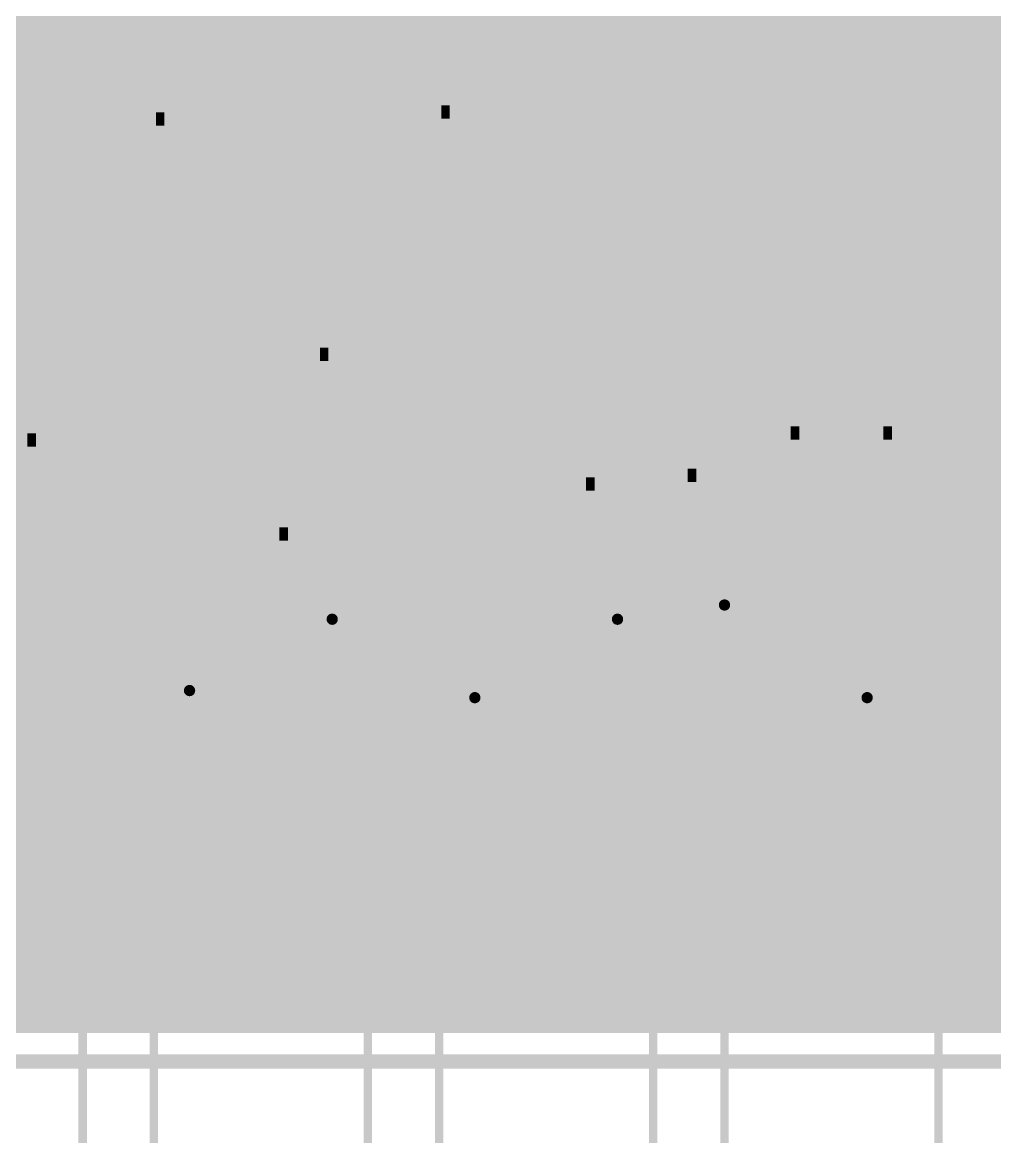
# Model space of a CAD drawing. Extents: x -11 to 221, y -93 to 178.
# Drawn here: x 108.15 to 125.46, y 118.04 to 137.88 of the extents above; entities that cross this region are included whole.
import ezdxf

# ---------------------------------------------------------------- set-up
doc = ezdxf.new("R2010")
doc.units = 0
doc.header["$MEASUREMENT"] = 0
doc.layers.get('0').update_dxf_attribs({"linetype": 'CONTINUOUS'})
for name, color, linetype in [('26-349-0_BOT', 7, 'CONTINUOUS'), ('26-349-0_DRD', 7, 'CONTINUOUS'), ('26-349-0_DRL', 2, 'CONTINUOUS'), ('26-349-0_FAB', 1, 'CONTINUOUS'), ('26-349-0_IN1', 3, 'CONTINUOUS'), ('26-349-0_IN2', 5, 'CONTINUOUS'), ('26-349-0_SMT', 14, 'CONTINUOUS'), ('26-349-0_SPT', 9, 'CONTINUOUS'), ('26-349-0_SST', 12, 'CONTINUOUS'), ('26-349-0_TOP', 11, 'CONTINUOUS'), ('THRUHOLE_TAP', 15, 'CONTINUOUS')]:
    doc.layers.add(name, color=color, linetype=linetype)

# ---------------------------------------------------------------- blocks, each defined once
blk = doc.blocks.new('ROUND_78')
at = {"const_width": 0.29972}
blk.add_lwpolyline([(-0.14986, 0, 1), (0.14986, 0, 1)], format="xyb", close=True, dxfattribs=at)
blk = doc.blocks.new('ROUND_82')
at = {"const_width": 0.29972}
blk.add_lwpolyline([(-0.14986, 0, 1), (0.14986, 0, 1)], format="xyb", close=True, dxfattribs=at)
blk = doc.blocks.new('ROUND_101')
at = {"const_width": 0.10033}
blk.add_lwpolyline([(-0.050164, 0, 1), (0.050164, 0, 1)], format="xyb", close=True, dxfattribs=at)
blk = doc.blocks.new('ROUND_102')
at = {"const_width": 0.10033}
blk.add_lwpolyline([(-0.050164, 0, 1), (0.050164, 0, 1)], format="xyb", close=True, dxfattribs=at)
blk = doc.blocks.new('ROUND_83')
at = {"const_width": 0.29972}
blk.add_lwpolyline([(-0.14986, 0, 1), (0.14986, 0, 1)], format="xyb", close=True, dxfattribs=at)
blk = doc.blocks.new('RECTANGLE_3')
blk.add_solid([(0.4826, 0.4064), (0.4826, -0.4064), (-0.4826, 0.4064), (-0.4826, -0.4064)])
blk = doc.blocks.new('RECTANGLE_13')
blk.add_solid([(0.9017, 0.508), (0.9017, -0.508), (-0.9017, 0.508), (-0.9017, -0.508)])
blk = doc.blocks.new('RECTANGLE_12')
blk.add_solid([(0.40005, 0.65024), (0.40005, -0.65024), (-0.40005, 0.65024), (-0.40005, -0.65024)])
blk = doc.blocks.new('ROUND_88')
at = {"const_width": 0.10033}
blk.add_lwpolyline([(-0.050164, 0, 1), (0.050164, 0, 1)], format="xyb", close=True, dxfattribs=at)

msp = doc.modelspace()

# ---------------------------------------------------------------- linework, layer by layer
at = {"layer": '26-349-0_DRD', "const_width": 0.254}
for points in [[(119.38, 128.778), (119.38, 126.238)], [(121.92, 128.778), (119.38, 128.778)], [(121.92, 128.778), (119.38, 126.238)], [(121.92, 126.238), (119.38, 128.778)], [(119.38, 128.778), (119.38, 126.238)], [(121.92, 128.778), (119.38, 128.778)], [(121.92, 128.778), (119.38, 126.238)], [(121.92, 126.238), (119.38, 128.778)], [(121.92, 126.238), (121.92, 128.778)], [(121.92, 126.238), (121.92, 128.778)], [(112.395, 128.524), (112.395, 125.984)], [(114.935, 128.524), (112.395, 128.524)], [(114.935, 128.524), (112.395, 125.984)], [(114.935, 125.984), (112.395, 128.524)], [(112.395, 128.524), (112.395, 125.984)], [(114.935, 128.524), (112.395, 128.524)], [(114.935, 128.524), (112.395, 125.984)], [(114.935, 125.984), (112.395, 128.524)], [(114.935, 125.984), (114.935, 128.524)], [(114.935, 125.984), (114.935, 128.524)], [(117.475, 128.524), (117.475, 125.984)], [(120.015, 128.524), (117.475, 128.524)], [(120.015, 128.524), (117.475, 125.984)], [(120.015, 125.984), (117.475, 128.524)], [(117.475, 128.524), (117.475, 125.984)], [(120.015, 128.524), (117.475, 128.524)], [(120.015, 128.524), (117.475, 125.984)], [(120.015, 125.984), (117.475, 128.524)], [(120.015, 125.984), (120.015, 128.524)], [(120.015, 125.984), (120.015, 128.524)], [(109.22, 127.254), (106.68, 127.254)], [(109.22, 127.254), (106.68, 124.714)], [(109.22, 124.714), (106.68, 127.254)], [(109.22, 124.714), (109.22, 127.254)], [(109.855, 127.254), (109.855, 124.714)], [(112.395, 127.254), (109.855, 127.254)], [(112.395, 127.254), (109.855, 124.714)], [(112.395, 124.714), (109.855, 127.254)], [(112.395, 124.714), (112.395, 127.254)], [(114.935, 127.127), (114.935, 124.587)], [(117.475, 127.127), (114.935, 127.127)], [(117.475, 127.127), (114.935, 124.587)], [(117.475, 124.587), (114.935, 127.127)], [(114.935, 127.127), (114.935, 124.587)], [(117.475, 127.127), (114.935, 127.127)], [(117.475, 127.127), (114.935, 124.587)], [(117.475, 124.587), (114.935, 127.127)], [(117.475, 124.587), (117.475, 127.127)], [(117.475, 124.587), (117.475, 127.127)], [(121.92, 127.127), (121.92, 124.587)], [(124.46, 127.127), (121.92, 127.127)], [(124.46, 127.127), (121.92, 124.587)], [(124.46, 124.587), (121.92, 127.127)], [(124.46, 124.587), (124.46, 127.127)], [(125.095, 127), (125.095, 124.46)], [(127.635, 127), (125.095, 127)], [(127.635, 127), (125.095, 124.46)], [(127.635, 124.46), (125.095, 127)], [(119.38, 126.238), (121.92, 126.238)], [(119.38, 126.238), (121.92, 126.238)], [(112.395, 125.984), (114.935, 125.984)], [(112.395, 125.984), (114.935, 125.984)], [(117.475, 125.984), (120.015, 125.984)], [(117.475, 125.984), (120.015, 125.984)], [(106.68, 124.714), (109.22, 124.714)], [(109.855, 124.714), (112.395, 124.714)], [(114.935, 124.587), (117.475, 124.587)], [(114.935, 124.587), (117.475, 124.587)], [(121.92, 124.587), (124.46, 124.587)], [(125.095, 124.46), (127.635, 124.46)]]:
    msp.add_lwpolyline(points, dxfattribs=at)
at = {"layer": '26-349-0_FAB', "const_width": 0.254}
msp.add_lwpolyline([(86.36, 119.38), (180.34, 119.38), (180.34, 173.99), (86.36, 173.99), (86.36, 119.38)], dxfattribs=at)
at = {"layer": '26-349-0_IN1', "const_width": 0.254}
for points in [[(177.292, 137.668), (90.678, 137.668), (90.678, 120.015)], [(177.292, 137.6172), (90.678, 137.6172)], [(108.0516, 137.668), (108.0516, 120.015)], [(108.2802, 137.668), (108.2802, 120.015)], [(108.5088, 137.668), (108.5088, 120.015)], [(108.7374, 137.668), (108.7374, 120.015)], [(108.966, 137.668), (108.966, 120.015)], [(109.1946, 137.668), (109.1946, 120.015)], [(109.4232, 137.668), (109.4232, 120.015)], [(109.6518, 137.668), (109.6518, 120.015)], [(109.8804, 137.668), (109.8804, 120.015)], [(110.109, 137.668), (110.109, 120.015)], [(110.3376, 137.668), (110.3376, 120.015)], [(110.5662, 137.668), (110.5662, 120.015)], [(110.7948, 137.668), (110.7948, 120.015)], [(111.0234, 137.668), (111.0234, 120.015)], [(111.252, 137.668), (111.252, 120.015)], [(111.4806, 137.668), (111.4806, 120.015)], [(111.7092, 137.668), (111.7092, 120.015)], [(111.9378, 137.668), (111.9378, 120.015)], [(112.1664, 137.668), (112.1664, 120.015)], [(112.395, 137.668), (112.395, 120.015)], [(112.6236, 137.668), (112.6236, 120.015)], [(112.8522, 137.668), (112.8522, 120.015)], [(113.0808, 137.668), (113.0808, 127.49022)], [(113.3094, 137.668), (113.3094, 127.7747)], [(113.538, 137.668), (113.538, 127.87122)], [(113.7666, 137.668), (113.7666, 127.8763)], [(113.9952, 137.668), (113.9952, 127.78994)], [(114.2238, 137.668), (114.2238, 127.54356)], [(114.4524, 137.668), (114.4524, 120.015)], [(114.681, 137.668), (114.681, 120.015)], [(114.9096, 137.668), (114.9096, 120.015)], [(115.1382, 137.668), (115.1382, 120.015)], [(115.3668, 137.668), (115.3668, 120.015)], [(115.5954, 137.668), (115.5954, 120.015)], [(115.824, 137.668), (115.824, 120.015)], [(116.0526, 137.668), (116.0526, 120.015)], [(116.2812, 137.668), (116.2812, 120.015)], [(116.5098, 137.668), (116.5098, 120.015)], [(116.7384, 137.668), (116.7384, 120.015)], [(116.967, 137.668), (116.967, 120.015)], [(117.1956, 137.668), (117.1956, 120.015)], [(117.4242, 137.668), (117.4242, 120.015)], [(117.6528, 137.668), (117.6528, 120.015)], [(117.8814, 137.668), (117.8814, 120.015)], [(118.11, 137.668), (118.11, 120.015)], [(118.3386, 137.668), (118.3386, 127.73406)], [(118.5672, 137.668), (118.5672, 127.85852)], [(118.7958, 137.668), (118.7958, 127.88138)], [(119.0244, 137.668), (119.0244, 127.81788)], [(119.253, 137.668), (119.253, 127.62484)], [(119.4816, 137.668), (119.4816, 120.015)], [(119.7102, 137.668), (119.7102, 120.015)], [(119.9388, 137.668), (119.9388, 120.015)], [(120.1674, 137.668), (120.1674, 120.015)], [(120.396, 137.668), (120.396, 120.015)], [(120.6246, 137.668), (120.6246, 120.015)], [(120.8532, 137.668), (120.8532, 120.015)], [(121.0818, 137.668), (121.0818, 120.015)], [(121.3104, 137.668), (121.3104, 120.015)], [(121.539, 137.668), (121.539, 120.015)], [(121.7676, 137.668), (121.7676, 120.015)], [(121.9962, 137.668), (121.9962, 120.015)], [(122.2248, 137.668), (122.2248, 120.015)], [(122.4534, 137.668), (122.4534, 120.015)], [(122.682, 137.668), (122.682, 120.015)], [(122.9106, 137.668), (122.9106, 120.015)], [(123.1392, 137.668), (123.1392, 120.015)], [(123.3678, 137.668), (123.3678, 120.015)], [(123.5964, 137.668), (123.5964, 120.015)], [(123.825, 137.668), (123.825, 120.015)], [(124.0536, 137.668), (124.0536, 120.015)], [(124.2822, 137.668), (124.2822, 120.015)], [(124.5108, 137.668), (124.5108, 120.015)], [(124.7394, 137.668), (124.7394, 120.015)], [(124.968, 137.668), (124.968, 120.015)], [(125.1966, 137.668), (125.1966, 120.015)], [(125.4252, 137.668), (125.4252, 120.015)], [(177.292, 137.3886), (90.678, 137.3886)], [(177.292, 137.16), (90.678, 137.16)], [(177.292, 136.9314), (90.678, 136.9314)], [(177.292, 136.7028), (90.678, 136.7028)], [(177.292, 136.4742), (90.678, 136.4742)], [(177.292, 136.2456), (90.678, 136.2456)], [(177.292, 136.017), (90.678, 136.017)], [(177.292, 135.7884), (90.678, 135.7884)], [(177.292, 135.5598), (90.678, 135.5598)], [(177.292, 135.3312), (90.678, 135.3312)], [(177.292, 135.1026), (90.678, 135.1026)], [(177.292, 134.874), (90.678, 134.874)], [(177.292, 134.6454), (90.678, 134.6454)], [(177.292, 134.4168), (90.678, 134.4168)], [(177.292, 134.1882), (90.678, 134.1882)], [(177.292, 133.9596), (90.678, 133.9596)], [(177.292, 133.731), (90.678, 133.731)], [(177.292, 133.5024), (90.678, 133.5024)], [(177.292, 133.2738), (90.678, 133.2738)], [(168.67886, 133.0452), (90.678, 133.0452)], [(168.67886, 132.8166), (90.678, 132.8166)], [(155.03398, 132.588), (90.678, 132.588)], [(154.7495, 132.3594), (90.678, 132.3594)], [(154.65298, 132.1308), (90.678, 132.1308)], [(154.6479, 131.9022), (90.678, 131.9022)], [(154.73426, 131.6736), (90.678, 131.6736)], [(154.9781, 131.445), (90.678, 131.445)], [(168.67886, 131.2164), (90.678, 131.2164)], [(168.67886, 130.9878), (90.678, 130.9878)], [(163.72078, 130.7592), (90.678, 130.7592)], [(163.4363, 130.5306), (90.678, 130.5306)], [(163.33978, 130.302), (90.678, 130.302)], [(163.3347, 130.0734), (90.678, 130.0734)], [(163.42106, 129.8448), (90.678, 129.8448)], [(163.6649, 129.6162), (90.678, 129.6162)], [(157.0736, 129.3876), (90.678, 129.3876)], [(156.90342, 129.159), (90.678, 129.159)], [(156.85008, 128.9304), (90.678, 128.9304)], [(156.8831, 128.7018), (90.678, 128.7018)], [(157.02026, 128.4732), (90.678, 128.4732)], [(177.292, 128.2446), (90.678, 128.2446)], [(169.33164, 128.016), (90.678, 128.016)], [(113.32972, 127.7874), (103.84028, 127.7874)], [(118.40972, 127.7874), (114.00028, 127.7874)], [(128.56972, 127.7874), (119.08028, 127.7874)], [(113.11382, 127.5588), (104.05618, 127.5588)], [(118.19382, 127.5588), (114.21618, 127.5588)], [(128.35382, 127.5588), (119.29618, 127.5588)], [(113.04016, 127.3302), (104.12984, 127.3302)], [(118.12016, 127.3302), (114.28984, 127.3302)], [(128.28016, 127.3302), (119.36984, 127.3302)], [(113.05286, 127.1016), (104.1146, 127.1016)], [(118.13286, 127.1016), (114.2746, 127.1016)], [(128.29286, 127.1016), (119.3546, 127.1016)], [(113.0808, 127.01778), (113.0808, 120.015)], [(114.2238, 126.9619), (114.2238, 120.015)], [(119.253, 126.88062), (119.253, 120.015)], [(113.16208, 126.873), (104.00538, 126.873)], [(113.3094, 126.7333), (113.3094, 120.015)], [(113.9952, 126.71806), (113.9952, 120.015)], [(118.24208, 126.873), (114.16538, 126.873)], [(118.3386, 126.7714), (118.3386, 120.015)], [(119.0244, 126.69012), (119.0244, 120.015)], [(128.40208, 126.873), (119.24538, 126.873)], [(113.50498, 126.6444), (103.66248, 126.6444)], [(113.538, 126.63678), (113.538, 120.015)], [(113.7666, 126.6317), (113.7666, 120.015)], [(118.58498, 126.6444), (113.82248, 126.6444)], [(118.5672, 126.64948), (118.5672, 120.015)], [(118.7958, 126.62662), (118.7958, 120.015)], [(128.74498, 126.6444), (118.90248, 126.6444)], [(154.95016, 126.4158), (90.678, 126.4158)], [(155.02382, 126.1872), (90.678, 126.1872)], [(155.23972, 125.9586), (90.678, 125.9586)], [(156.97708, 125.73), (90.678, 125.73)], [(157.02026, 125.5014), (90.678, 125.5014)], [(157.17266, 125.2728), (90.678, 125.2728)], [(168.8211, 125.0442), (90.678, 125.0442)], [(168.72458, 124.8156), (90.678, 124.8156)], [(153.93162, 124.587), (90.678, 124.587)], [(153.74112, 124.3584), (90.678, 124.3584)], [(153.67762, 124.1298), (90.678, 124.1298)], [(153.70048, 123.9012), (90.678, 123.9012)], [(151.3586, 123.6726), (90.678, 123.6726)], [(151.18842, 123.444), (90.678, 123.444)], [(151.13508, 123.2154), (90.678, 123.2154)], [(147.6629, 122.9868), (90.678, 122.9868)], [(147.41906, 122.7582), (90.678, 122.7582)], [(147.3327, 122.5296), (90.678, 122.5296)], [(147.33778, 122.301), (90.678, 122.301)], [(147.4343, 122.0724), (90.678, 122.0724)], [(147.71878, 121.8438), (90.678, 121.8438)], [(160.86582, 121.6152), (90.678, 121.6152)], [(161.08172, 121.3866), (90.678, 121.3866)], [(166.30142, 121.158), (90.678, 121.158)], [(166.4716, 120.9294), (90.678, 120.9294)], [(177.292, 120.7008), (90.678, 120.7008)], [(177.292, 120.4722), (90.678, 120.4722)], [(177.292, 120.2436), (90.678, 120.2436)], [(177.292, 120.015), (90.678, 120.015)]]:
    msp.add_lwpolyline(points, dxfattribs=at)
for points in [[(113.665, 127.88392, 0.4142136), (113.03508, 127.254)], [(113.665, 127.88392, 0.4142136), (113.03508, 127.254)], [(114.29492, 127.254, 0.4142136), (113.665, 127.88392)], [(114.29492, 127.254, 0.4142136), (113.665, 127.88392)], [(118.745, 127.88392, 0.4142136), (118.11508, 127.254)], [(118.745, 127.88392, 0.4142136), (118.11508, 127.254)], [(119.37492, 127.254, 0.4142136), (118.745, 127.88392)], [(119.37492, 127.254, 0.4142136), (118.745, 127.88392)], [(113.03508, 127.254, 0.4142136), (113.665, 126.62408)], [(113.03508, 127.254, 0.4142136), (113.665, 126.62408)], [(113.665, 126.62408, 0.4142136), (114.29492, 127.254)], [(113.665, 126.62408, 0.4142136), (114.29492, 127.254)], [(118.11508, 127.254, 0.4142136), (118.745, 126.62408)], [(118.11508, 127.254, 0.4142136), (118.745, 126.62408)], [(118.745, 126.62408, 0.4142136), (119.37492, 127.254)], [(118.745, 126.62408, 0.4142136), (119.37492, 127.254)]]:
    msp.add_lwpolyline(points, format="xyb", dxfattribs=at)
at = {"layer": '26-349-0_IN2', "const_width": 0.254}
for points in [[(117.7798, 153.0858), (117.7798, 120.269)], [(118.0084, 153.162), (118.0084, 120.269)], [(118.237, 153.162), (118.237, 120.269)], [(118.4656, 153.162), (118.4656, 120.269)], [(118.6942, 153.162), (118.6942, 120.269)], [(118.9228, 153.162), (118.9228, 120.269)], [(119.1514, 153.162), (119.1514, 120.269)], [(119.38, 153.162), (119.38, 120.269)], [(119.6086, 153.162), (119.6086, 120.269)], [(119.8372, 153.162), (119.8372, 120.269)], [(120.0658, 153.162), (120.0658, 128.06426)], [(120.2944, 153.162), (120.2944, 128.2319)], [(120.523, 153.162), (120.523, 128.30556)], [(120.7516, 153.162), (120.7516, 128.3081)], [(120.9802, 153.162), (120.9802, 128.2446)], [(121.2088, 153.162), (121.2088, 128.08966)], [(121.4374, 153.162), (121.4374, 127.68834)], [(121.666, 153.162), (121.666, 120.269)], [(121.8946, 153.162), (121.8946, 120.269)], [(122.1232, 153.162), (122.1232, 120.269)], [(122.3518, 153.162), (122.3518, 120.269)], [(122.5804, 153.162), (122.5804, 126.38532)], [(122.809, 153.162), (122.809, 126.5682)], [(123.0376, 153.162), (123.0376, 126.64948)], [(123.2662, 153.162), (123.2662, 126.65964)], [(123.4948, 153.162), (123.4948, 126.60376)], [(123.7234, 153.162), (123.7234, 126.46406)], [(123.952, 153.162), (123.952, 126.1237)], [(124.1806, 153.162), (124.1806, 120.269)], [(124.4092, 153.162), (124.4092, 120.269)], [(124.6378, 153.162), (124.6378, 120.269)], [(124.8664, 153.162), (124.8664, 120.269)], [(125.095, 153.162), (125.095, 120.269)], [(125.3236, 153.162), (125.3236, 120.269)], [(125.5522, 153.162), (125.5522, 120.269)], [(117.5512, 152.8572), (117.5512, 120.269)], [(117.3226, 152.6286), (117.3226, 120.269)], [(117.094, 152.4), (117.094, 120.269)], [(116.8654, 152.1714), (116.8654, 126.32182)], [(116.6368, 151.9428), (116.6368, 126.54026)], [(116.4082, 151.7142), (116.4082, 126.63932)], [(116.1796, 151.4856), (116.1796, 126.66472)], [(115.951, 151.257), (115.951, 126.62408)], [(115.7224, 151.0284), (115.7224, 126.5047)], [(115.4938, 150.7998), (115.4938, 126.24054)], [(115.2652, 150.5712), (115.2652, 120.269)], [(115.0366, 150.3426), (115.0366, 120.269)], [(114.808, 150.114), (114.808, 120.269)], [(114.5794, 149.8854), (114.5794, 120.269)], [(114.3508, 149.6568), (114.3508, 120.269)], [(114.1222, 149.4282), (114.1222, 120.269)], [(113.8936, 149.1996), (113.8936, 120.269)], [(113.665, 148.971), (113.665, 120.269)], [(113.4364, 148.7424), (113.4364, 120.269)], [(113.2078, 148.5138), (113.2078, 120.269)], [(112.9792, 148.2852), (112.9792, 120.269)], [(112.7506, 148.0566), (112.7506, 120.269)], [(112.522, 147.828), (112.522, 120.269)], [(112.2934, 147.5994), (112.2934, 120.269)], [(112.0648, 147.3708), (112.0648, 120.269)], [(111.8362, 147.1422), (111.8362, 126.36754)], [(111.6076, 146.9136), (111.6076, 126.6317)], [(111.379, 146.685), (111.379, 126.75108)], [(111.1504, 146.4564), (111.1504, 126.79172)], [(110.9218, 146.2278), (110.9218, 126.76632)], [(110.6932, 145.9992), (110.6932, 126.66726)], [(110.4646, 145.7706), (110.4646, 126.44882)], [(110.236, 145.542), (110.236, 120.269)], [(110.0074, 145.3134), (110.0074, 120.269)], [(109.7788, 145.0848), (109.7788, 120.269)], [(109.5502, 144.8562), (109.5502, 120.269)], [(109.3216, 144.6276), (109.3216, 120.269)], [(109.093, 144.399), (109.093, 120.269)], [(108.8644, 144.1704), (108.8644, 120.269)], [(108.6358, 143.9418), (108.6358, 126.41072)], [(108.4072, 143.7132), (108.4072, 126.64948)], [(108.1786, 143.4846), (108.1786, 126.7587)], [(174.244, 137.8712), (90.805, 137.8712)], [(174.244, 137.6426), (90.805, 137.6426)], [(174.244, 137.414), (90.805, 137.414)], [(174.244, 137.1854), (90.805, 137.1854)], [(174.244, 136.9568), (90.805, 136.9568)], [(174.244, 136.7282), (90.805, 136.7282)], [(174.244, 136.4996), (90.805, 136.4996)], [(174.244, 136.271), (90.805, 136.271)], [(174.244, 136.0424), (90.805, 136.0424)], [(174.244, 135.8138), (90.805, 135.8138)], [(174.244, 135.5852), (90.805, 135.5852)], [(174.244, 135.3566), (90.805, 135.3566)], [(174.244, 135.128), (90.805, 135.128)], [(174.244, 134.8994), (90.805, 134.8994)], [(174.244, 134.6708), (90.805, 134.6708)], [(174.244, 134.4422), (90.805, 134.4422)], [(174.244, 134.2136), (90.805, 134.2136)], [(174.244, 133.985), (90.805, 133.985)], [(174.244, 133.7564), (90.805, 133.7564)], [(174.244, 133.5278), (90.805, 133.5278)], [(174.244, 133.2992), (90.805, 133.2992)], [(168.50106, 133.0706), (90.805, 133.0706)], [(168.50106, 132.842), (90.805, 132.842)], [(168.50106, 132.6134), (90.805, 132.6134)], [(168.50106, 132.3848), (90.805, 132.3848)], [(168.50106, 132.1562), (90.805, 132.1562)], [(168.50106, 131.9276), (90.805, 131.9276)], [(168.50106, 131.699), (90.805, 131.699)], [(168.50106, 131.4704), (90.805, 131.4704)], [(168.50106, 131.2418), (90.805, 131.2418)], [(168.50106, 131.0132), (90.805, 131.0132)], [(163.42614, 130.7846), (90.805, 130.7846)], [(163.24326, 130.556), (90.805, 130.556)], [(163.16452, 130.3274), (90.805, 130.3274)], [(163.15182, 130.0988), (90.805, 130.0988)], [(163.2077, 129.8702), (90.805, 129.8702)], [(163.34994, 129.6416), (90.805, 129.6416)], [(163.68776, 129.413), (90.805, 129.413)], [(168.53916, 129.1844), (90.805, 129.1844)], [(168.62044, 128.9558), (90.805, 128.9558)], [(168.7576, 128.7272), (90.805, 128.7272)], [(168.9735, 128.4986), (90.805, 128.4986)], [(120.38076, 128.27), (90.805, 128.27)], [(169.39006, 128.27), (120.9167, 128.27)], [(120.04294, 128.0414), (105.59034, 128.0414)], [(130.62966, 128.0414), (121.25706, 128.0414)], [(119.9007, 127.8128), (105.99166, 127.8128)], [(130.2258, 127.8128), (121.39676, 127.8128)], [(119.84482, 127.5842), (106.1466, 127.5842)], [(130.0734, 127.5842), (121.45264, 127.5842)], [(119.85752, 127.3556), (106.2101, 127.3556)], [(121.4374, 127.32766), (121.4374, 120.269)], [(130.00736, 127.3556), (121.44248, 127.3556)], [(119.93626, 127.127), (106.20756, 127.127)], [(130.01244, 127.127), (121.3612, 127.127)], [(120.11914, 126.8984), (106.1339, 126.8984)], [(120.0658, 126.9492), (120.0658, 120.269)], [(130.08356, 126.8984), (121.17832, 126.8984)], [(121.2088, 126.9238), (121.2088, 120.269)], [(120.2944, 126.78156), (120.2944, 120.269)], [(120.523, 126.71044), (120.523, 120.269)], [(120.7516, 126.70536), (120.7516, 120.269)], [(120.9802, 126.7714), (120.9802, 120.269)], [(110.69828, 126.6698), (108.37672, 126.6698)], [(130.2512, 126.6698), (111.55172, 126.6698)], [(110.45952, 126.4412), (108.61548, 126.4412)], [(115.6462, 126.4412), (111.79048, 126.4412)], [(122.6312, 126.4412), (116.76126, 126.4412)], [(125.98146, 126.4412), (123.74626, 126.4412)], [(110.3503, 126.2126), (108.7247, 126.2126)], [(115.47856, 126.2126), (111.8997, 126.2126)], [(122.46356, 126.2126), (116.9289, 126.2126)], [(125.7173, 126.2126), (123.9139, 126.2126)], [(110.31728, 125.984), (108.75772, 125.984)], [(115.40744, 125.984), (111.93272, 125.984)], [(122.39244, 125.984), (117.00256, 125.984)], [(125.59792, 125.984), (123.98756, 125.984)], [(110.3503, 125.7554), (108.7247, 125.7554)], [(115.40236, 125.7554), (111.8997, 125.7554)], [(122.38736, 125.7554), (117.0051, 125.7554)], [(125.55728, 125.7554), (123.9901, 125.7554)], [(110.45952, 125.5268), (108.61548, 125.5268)], [(108.6358, 125.55728), (108.6358, 120.269)], [(110.4646, 125.51918), (110.4646, 120.269)], [(115.4684, 125.5268), (111.79048, 125.5268)], [(111.8362, 125.60046), (111.8362, 120.269)], [(122.4534, 125.5268), (116.9416, 125.5268)], [(125.58268, 125.5268), (123.9266, 125.5268)], [(123.952, 125.58776), (123.952, 120.269)], [(110.69828, 125.2982), (108.37672, 125.2982)], [(108.4072, 125.31852), (108.4072, 120.269)], [(110.6932, 125.30074), (110.6932, 120.269)], [(115.6208, 125.2982), (111.55172, 125.2982)], [(111.6076, 125.3363), (111.6076, 120.269)], [(115.4938, 125.47346), (115.4938, 120.269)], [(122.6058, 125.2982), (116.78666, 125.2982)], [(116.8654, 125.39218), (116.8654, 120.269)], [(122.5804, 125.32614), (122.5804, 120.269)], [(125.68174, 125.2982), (123.77166, 125.2982)], [(108.1786, 125.2093), (108.1786, 120.269)], [(110.9218, 125.20168), (110.9218, 120.269)], [(111.1504, 125.17628), (111.1504, 120.269)], [(111.379, 125.21692), (111.379, 120.269)], [(115.7224, 125.2093), (115.7224, 120.269)], [(116.6368, 125.17374), (116.6368, 120.269)], [(122.809, 125.14326), (122.809, 120.269)], [(123.4948, 125.1077), (123.4948, 120.269)], [(123.7234, 125.24994), (123.7234, 120.269)], [(116.02466, 125.0696), (101.14534, 125.0696)], [(115.951, 125.08992), (115.951, 120.269)], [(116.1796, 125.04928), (116.1796, 120.269)], [(123.00966, 125.0696), (116.38534, 125.0696)], [(116.4082, 125.07468), (116.4082, 120.269)], [(123.0376, 125.06452), (123.0376, 120.269)], [(123.2662, 125.05182), (123.2662, 120.269)], [(125.90018, 125.0696), (123.37034, 125.0696)], [(154.03576, 124.841), (90.805, 124.841)], [(153.69794, 124.6124), (90.805, 124.6124)], [(153.5557, 124.3838), (90.805, 124.3838)], [(153.49982, 124.1552), (90.805, 124.1552)], [(151.43226, 123.9266), (90.805, 123.9266)], [(151.13762, 123.698), (90.805, 123.698)], [(151.00554, 123.4694), (90.805, 123.4694)], [(150.95728, 123.2408), (90.805, 123.2408)], [(147.3962, 123.0122), (90.805, 123.0122)], [(147.22856, 122.7836), (90.805, 122.7836)], [(147.15744, 122.555), (90.805, 122.555)], [(147.15236, 122.3264), (90.805, 122.3264)], [(147.2184, 122.0978), (90.805, 122.0978)], [(147.3708, 121.8692), (90.805, 121.8692)], [(147.77466, 121.6406), (90.805, 121.6406)], [(166.07028, 121.412), (90.805, 121.412)], [(166.1033, 121.1834), (90.805, 121.1834)], [(166.21252, 120.9548), (90.805, 120.9548)], [(166.45128, 120.7262), (90.805, 120.7262)], [(174.244, 120.4976), (90.805, 120.4976)], [(174.244, 120.269), (90.805, 120.269)]]:
    msp.add_lwpolyline(points, dxfattribs=at)
for points in [[(120.65, 128.31572, 0.4142136), (119.84228, 127.508)], [(121.45772, 127.508, 0.4142136), (120.65, 128.31572)], [(119.84228, 127.508, 0.4142136), (120.65, 126.70028)], [(120.65, 126.70028, 0.4142136), (121.45772, 127.508)], [(108.75772, 125.984, 0.4142136), (107.95, 126.79172)], [(111.125, 126.79172, 0.4142136), (110.31728, 125.984)], [(111.93272, 125.984, 0.4142136), (111.125, 126.79172)], [(116.205, 126.66472, 0.4142136), (115.39728, 125.857)], [(116.205, 126.66472, 0.4142136), (115.39728, 125.857)], [(117.01272, 125.857, 0.4142136), (116.205, 126.66472)], [(117.01272, 125.857, 0.4142136), (116.205, 126.66472)], [(123.19, 126.66472, 0.4142136), (122.38228, 125.857)], [(123.99772, 125.857, 0.4142136), (123.19, 126.66472)], [(126.365, 126.53772, 0.4142136), (125.55728, 125.73)], [(107.95, 125.17628, 0.4142136), (108.75772, 125.984)], [(110.31728, 125.984, 0.4142136), (111.125, 125.17628)], [(111.125, 125.17628, 0.4142136), (111.93272, 125.984)], [(115.39728, 125.857, 0.4142136), (116.205, 125.04928)], [(115.39728, 125.857, 0.4142136), (116.205, 125.04928)], [(116.205, 125.04928, 0.4142136), (117.01272, 125.857)], [(116.205, 125.04928, 0.4142136), (117.01272, 125.857)], [(122.38228, 125.857, 0.4142136), (123.19, 125.04928)], [(123.19, 125.04928, 0.4142136), (123.99772, 125.857)], [(125.55728, 125.73, 0.4142136), (126.365, 124.92228)]]:
    msp.add_lwpolyline(points, format="xyb", dxfattribs=at)
at = {"layer": '26-349-0_SST', "const_width": 0.1524}
for points in [[(116.18976, 137.3632), (116.18976, 137.0076), (116.35994, 136.88822), (116.53012, 136.88822), (116.69776, 137.0076), (116.69776, 137.3632), (115.68176, 137.3632)], [(111.10976, 137.2362), (111.10976, 136.8806), (111.27994, 136.76122), (111.45012, 136.76122), (111.61776, 136.8806), (111.61776, 137.2362), (110.60176, 137.2362)], [(116.18976, 137.06602), (115.68176, 136.88822)], [(111.10976, 136.93902), (110.60176, 136.76122)], [(110.60176, 136.0424), (110.60176, 136.27862)], [(110.60176, 136.15924), (111.61776, 136.15924), (111.45012, 136.27862)], [(115.68176, 136.1694), (115.68176, 136.40562)], [(115.68176, 136.28624), (116.69776, 136.28624), (116.53012, 136.40562)], [(110.77194, 135.67664), (110.60176, 135.5598), (110.60176, 135.32104), (110.77194, 135.2042), (110.94212, 135.2042), (111.27994, 135.44042), (111.61776, 135.2042), (111.61776, 135.67664)], [(116.18976, 135.74522), (116.18976, 135.38962), (116.02212, 135.3312), (115.85194, 135.3312), (115.68176, 135.38962), (115.68176, 135.74522), (115.85194, 135.80364), (116.02212, 135.80364), (116.69776, 135.56742)], [(115.68176, 134.8486), (116.69776, 134.493), (116.69776, 134.96544)], [(110.60176, 134.7216), (111.61776, 134.366), (111.61776, 134.83844)], [(112.522, 128.778), (109.728, 128.778), (109.728, 134.112), (112.522, 134.112), (112.522, 128.778)], [(117.602, 128.778), (114.808, 128.778), (114.808, 134.112), (117.602, 134.112), (117.602, 128.778)], [(127.762, 128.778), (124.968, 128.778), (124.968, 134.112), (127.762, 134.112), (127.762, 128.778)], [(114.03076, 133.0452), (114.03076, 132.6896), (114.20094, 132.57022), (114.37112, 132.57022), (114.53876, 132.6896), (114.53876, 133.0452), (113.52276, 133.0452)], [(114.03076, 132.74802), (113.52276, 132.57022)], [(113.52276, 131.8514), (113.52276, 132.08762)], [(113.52276, 131.96824), (114.53876, 131.96824), (114.37112, 132.08762)], [(108.82376, 131.5212), (108.82376, 131.1656), (108.99394, 131.04622), (109.16412, 131.04622), (109.33176, 131.1656), (109.33176, 131.5212), (108.31576, 131.5212)], [(122.41276, 131.6482), (122.41276, 131.2926), (122.58294, 131.17322), (122.75312, 131.17322), (122.92076, 131.2926), (122.92076, 131.6482), (121.90476, 131.6482)], [(124.06376, 131.6482), (124.06376, 131.2926), (124.23394, 131.17322), (124.40412, 131.17322), (124.57176, 131.2926), (124.57176, 131.6482), (123.55576, 131.6482)], [(114.03076, 131.42722), (114.03076, 131.07162), (113.86312, 131.0132), (113.69294, 131.0132), (113.52276, 131.07162), (113.52276, 131.42722), (113.69294, 131.48564), (113.86312, 131.48564), (114.53876, 131.24942)], [(122.41276, 131.35102), (121.90476, 131.17322)], [(124.06376, 131.35102), (123.55576, 131.17322)], [(108.82376, 131.22402), (108.31576, 131.04622)], [(118.7704, 130.73634), (118.7704, 130.38074), (118.94058, 130.26136), (119.11076, 130.26136), (119.2784, 130.38074), (119.2784, 130.73634), (118.2624, 130.73634)], [(120.58142, 130.89128), (120.58142, 130.53568), (120.74906, 130.4163), (120.91924, 130.4163), (121.08942, 130.53568), (121.08942, 130.89128), (120.07342, 130.89128)], [(108.31576, 130.3274), (108.31576, 130.56362)], [(108.31576, 130.44424), (109.33176, 130.44424), (109.16412, 130.56362)], [(114.03076, 130.23342), (114.20094, 130.175), (114.37112, 130.175), (114.53876, 130.23342), (114.53876, 130.58902), (114.37112, 130.64744), (114.20094, 130.64744), (114.03076, 130.58902), (114.03076, 130.23342), (113.86312, 130.175), (113.69294, 130.175), (113.52276, 130.23342), (113.52276, 130.58902), (113.69294, 130.64744), (113.86312, 130.64744), (114.03076, 130.58902)], [(120.58142, 130.5941), (120.07342, 130.4163)], [(121.90476, 130.4544), (121.90476, 130.69062)], [(121.90476, 130.57124), (122.92076, 130.57124), (122.75312, 130.69062)], [(123.55576, 130.4544), (123.55576, 130.69062)], [(123.55576, 130.57124), (124.57176, 130.57124), (124.40412, 130.69062)], [(118.7704, 130.43916), (118.2624, 130.26136)], [(123.89612, 129.6162), (123.89612, 130.08864), (124.57176, 129.85242), (124.57176, 129.73304), (123.55576, 129.73304)], [(108.48594, 129.96164), (108.31576, 129.8448), (108.31576, 129.60604), (108.48594, 129.4892), (108.65612, 129.4892), (108.99394, 129.72542), (109.33176, 129.4892), (109.33176, 129.96164)], [(120.07342, 129.69748), (120.07342, 129.9337)], [(120.07342, 129.81686), (121.08942, 129.81686), (120.91924, 129.9337)], [(122.41276, 130.03022), (122.41276, 129.67462), (122.24512, 129.6162), (122.07494, 129.6162), (121.90476, 129.67462), (121.90476, 130.03022), (122.07494, 130.08864), (122.24512, 130.08864), (122.92076, 129.85242)], [(113.3094, 129.84734), (113.3094, 129.49174), (113.47958, 129.37236), (113.64976, 129.37236), (113.8174, 129.49174), (113.8174, 129.84734), (112.8014, 129.84734)], [(114.808, 127.254), (114.3, 127.762), (114.3, 129.794)], [(118.2624, 129.54254), (118.2624, 129.77876)], [(118.2624, 129.66192), (119.2784, 129.66192), (119.11076, 129.77876)], [(113.3094, 129.55016), (112.8014, 129.37236)], [(120.58142, 129.2733), (120.58142, 128.9177), (120.41124, 128.85928), (120.24106, 128.85928), (120.07342, 128.9177), (120.07342, 129.2733), (120.24106, 129.33426), (120.41124, 129.33426), (121.08942, 129.0955)], [(121.90476, 128.778), (121.90476, 129.25044), (122.58294, 128.778), (122.75312, 128.778), (122.92076, 128.83642), (122.92076, 129.19202), (122.75312, 129.25044)], [(108.82376, 129.06502), (108.82376, 128.70942), (108.65612, 128.651), (108.48594, 128.651), (108.31576, 128.70942), (108.31576, 129.06502), (108.48594, 129.12344), (108.65612, 129.12344), (109.33176, 128.88722)], [(118.2624, 129.05994), (119.2784, 128.70434), (119.2784, 129.17932)], [(123.72594, 129.25044), (123.55576, 129.1336), (123.55576, 128.89484), (123.72594, 128.778), (123.89612, 128.778), (124.23394, 129.01422), (124.57176, 128.778), (124.57176, 129.25044)], [(109.728, 128.397), (109.347, 128.778)], [(112.8014, 128.65354), (112.8014, 128.88976)], [(112.8014, 128.77292), (113.8174, 128.77292), (113.64976, 128.88976)], [(120.41124, 128.02108), (120.41124, 128.49606), (121.08942, 128.2573), (121.08942, 128.14046), (120.07342, 128.14046)], [(124.841, 128.397), (124.587, 128.651)], [(109.347, 123.063), (106.553, 123.063), (106.553, 128.397), (109.347, 128.397), (109.347, 123.063)], [(112.522, 123.063), (109.728, 123.063), (109.728, 128.397), (112.522, 128.397), (112.522, 123.063)], [(117.602, 123.063), (114.808, 123.063), (114.808, 128.397), (117.602, 128.397), (117.602, 123.063)], [(118.2624, 128.16332), (118.43258, 128.28016), (118.60276, 128.34112), (118.94058, 128.34112), (119.11076, 128.28016), (119.2784, 128.16332), (119.2784, 128.04394), (119.11076, 127.92456), (118.94058, 127.86614), (118.60276, 127.86614), (118.43258, 127.92456), (118.2624, 128.04394), (118.2624, 128.16332)], [(124.587, 123.063), (121.793, 123.063), (121.793, 128.397), (124.587, 128.397), (124.587, 123.063)], [(127.762, 123.063), (124.968, 123.063), (124.968, 128.397), (127.762, 128.397), (127.762, 123.063)], [(112.97158, 128.29032), (112.8014, 128.17094), (112.8014, 127.93472), (112.97158, 127.81534), (113.14176, 127.81534), (113.47958, 128.05156), (113.8174, 127.81534), (113.8174, 128.29032)], [(113.3094, 127.03556), (113.47958, 126.97714), (113.64976, 126.97714), (113.8174, 127.03556), (113.8174, 127.39116), (113.64976, 127.45212), (113.47958, 127.45212), (113.3094, 127.39116), (113.3094, 127.03556), (113.14176, 126.97714), (112.97158, 126.97714), (112.8014, 127.03556), (112.8014, 127.39116), (112.97158, 127.45212), (113.14176, 127.45212), (113.3094, 127.39116)], [(112.8395, 126.5555), (112.8395, 123.6345), (114.4778, 123.6345), (114.4778, 126.5555), (112.8395, 126.5555)], [(117.9195, 126.5555), (117.9195, 123.6345), (119.5578, 123.6345), (119.5578, 126.5555), (117.9195, 126.5555)], [(121.4755, 123.6345), (121.4755, 126.5555), (119.8372, 126.5555), (119.8372, 123.6345), (121.4755, 123.6345)], [(112.94618, 122.1486), (112.09782, 122.1486), (111.93018, 122.20702), (111.93018, 122.56262), (112.09782, 122.62358), (112.94618, 122.62358)], [(118.02618, 122.1486), (117.17782, 122.1486), (117.01018, 122.20702), (117.01018, 122.56262), (117.17782, 122.62358), (118.02618, 122.62358)], [(123.10618, 122.2756), (122.25782, 122.2756), (122.09018, 122.33402), (122.09018, 122.68962), (122.25782, 122.75058), (123.10618, 122.75058)], [(112.268, 121.3104), (112.268, 121.78538), (112.94618, 121.54662), (112.94618, 121.42978), (111.93018, 121.42978)], [(117.17782, 121.78538), (117.01018, 121.72442), (117.01018, 121.36882), (117.17782, 121.3104), (117.51818, 121.3104), (117.68582, 121.42978), (117.68582, 121.78538), (118.02618, 121.78538), (118.02618, 121.3104)], [(122.25782, 121.91238), (122.09018, 121.85142), (122.09018, 121.49582), (122.25782, 121.4374), (122.59818, 121.4374), (122.76582, 121.55678), (122.76582, 121.91238), (123.10618, 121.91238), (123.10618, 121.4374)], [(108.38434, 120.83288), (108.38434, 120.9802), (108.38434, 121.13514), (108.38434, 121.63552), (108.78566, 121.63552), (108.78566, 121.13514), (108.78566, 120.9802), (108.78566, 120.83288)], [(110.92434, 120.36044), (110.92434, 120.78208), (110.92434, 120.9294), (110.92434, 121.08434), (110.92434, 121.58472), (111.32566, 121.58472), (111.32566, 121.08434), (111.32566, 120.9294), (111.32566, 120.78208), (111.32566, 120.36044)], [(113.46434, 120.36044), (113.46434, 120.78208), (113.46434, 120.9294), (113.46434, 121.08434), (113.46434, 121.58472), (113.86566, 121.58472), (113.86566, 121.08434), (113.86566, 120.9294), (113.86566, 120.78208), (113.86566, 120.36044)], [(116.00434, 120.36044), (116.00434, 120.78208), (116.00434, 120.9294), (116.00434, 121.08434), (116.00434, 121.58472), (116.40566, 121.58472), (116.40566, 121.08434), (116.40566, 120.9294), (116.40566, 120.78208), (116.40566, 120.36044)], [(118.54434, 120.36044), (118.54434, 120.78208), (118.54434, 120.9294), (118.54434, 121.08434), (118.54434, 121.58472), (118.94566, 121.58472), (118.94566, 121.08434), (118.94566, 120.9294), (118.94566, 120.78208), (118.94566, 120.36044)], [(121.08434, 120.83288), (121.08434, 120.9802), (121.08434, 121.13514), (121.08434, 121.63552), (121.48566, 121.63552), (121.48566, 121.13514), (121.48566, 120.9802), (121.48566, 120.83288)], [(123.62434, 120.83288), (123.62434, 120.9802), (123.62434, 121.13514), (123.62434, 121.63552), (124.02566, 121.63552), (124.02566, 121.13514), (124.02566, 120.9802), (124.02566, 120.83288)], [(109.69752, 121.40692), (109.25048, 121.40692)], [(109.3216, 121.4882), (109.3216, 121.0818)], [(109.45876, 121.539), (109.45876, 121.031)], [(109.59592, 121.50852), (109.59592, 121.06148)], [(124.93752, 121.40692), (124.49048, 121.40692)], [(124.5616, 121.4882), (124.5616, 121.0818)], [(124.69876, 121.539), (124.69876, 121.031)], [(124.83592, 121.50852), (124.83592, 121.06148)], [(109.728, 121.26976), (109.22, 121.26976)], [(124.968, 121.26976), (124.46, 121.26976)], [(108.78566, 121.13514), (108.38434, 121.13514)], [(108.78566, 120.9802), (108.38434, 120.9802)], [(109.6772, 121.1326), (109.2708, 121.1326)], [(111.32566, 121.08434), (110.92434, 121.08434)], [(113.86566, 121.08434), (113.46434, 121.08434)], [(116.40566, 121.08434), (116.00434, 121.08434)], [(117.348, 120.4722), (117.348, 120.94718), (118.02618, 120.70842), (118.02618, 120.59158), (117.01018, 120.59158)], [(118.94566, 121.08434), (118.54434, 121.08434)], [(121.48566, 121.13514), (121.08434, 121.13514)], [(121.48566, 120.9802), (121.08434, 120.9802)], [(122.25782, 121.07418), (122.09018, 120.9548), (122.09018, 120.71858), (122.25782, 120.5992), (122.428, 120.5992), (122.76582, 120.83542), (123.10618, 120.5992), (123.10618, 121.07418)], [(124.02566, 121.13514), (123.62434, 121.13514)], [(124.02566, 120.9802), (123.62434, 120.9802)], [(124.9172, 121.1326), (124.5108, 121.1326)], [(108.78566, 120.4087), (108.78566, 120.83288), (108.38434, 120.83288), (108.38434, 120.4087)], [(111.32566, 120.9294), (110.92434, 120.9294)], [(111.32566, 120.78208), (110.92434, 120.78208)], [(112.43818, 120.53062), (112.60582, 120.4722), (112.776, 120.4722), (112.94618, 120.53062), (112.94618, 120.88622), (112.776, 120.94718), (112.60582, 120.94718), (112.43818, 120.88622), (112.43818, 120.53062), (112.268, 120.4722), (112.09782, 120.4722), (111.93018, 120.53062), (111.93018, 120.88622), (112.09782, 120.94718), (112.268, 120.94718), (112.43818, 120.88622)], [(113.86566, 120.9294), (113.46434, 120.9294)], [(113.86566, 120.78208), (113.46434, 120.78208)], [(116.40566, 120.9294), (116.00434, 120.9294)], [(116.40566, 120.78208), (116.00434, 120.78208)], [(118.94566, 120.9294), (118.54434, 120.9294)], [(118.94566, 120.78208), (118.54434, 120.78208)], [(121.48566, 120.4087), (121.48566, 120.83288), (121.08434, 120.83288), (121.08434, 120.4087)], [(124.02566, 120.4087), (124.02566, 120.83288), (123.62434, 120.83288), (123.62434, 120.4087)], [(109.22, 120.396), (109.22, 112.776), (105.41, 112.776), (105.41, 120.396), (109.22, 120.396)], [(108.9787, 120.22582), (109.16412, 120.4087)], [(124.46, 120.396), (124.46, 112.776), (120.65, 112.776), (120.65, 120.396), (124.46, 120.396)], [(124.2187, 120.22582), (124.40412, 120.4087)], [(110.49, 112.649), (110.49, 120.269), (114.3, 120.269), (114.3, 112.649), (110.49, 112.649)], [(115.57, 112.649), (115.57, 120.269), (119.38, 120.269), (119.38, 112.649), (115.57, 112.649)]]:
    msp.add_lwpolyline(points, dxfattribs=at)
for points in [[(109.474, 121.539, 0.4142136), (109.22, 121.285)], [(109.728, 121.285, 0.4142136), (109.474, 121.539)], [(124.714, 121.539, 0.4142136), (124.46, 121.285)], [(124.968, 121.285, 0.4142136), (124.714, 121.539)], [(109.22, 121.285, 0.4142136), (109.474, 121.031)], [(109.474, 121.031, 0.4142136), (109.728, 121.285)], [(124.46, 121.285, 0.4142136), (124.714, 121.031)], [(124.714, 121.031, 0.4142136), (124.968, 121.285)]]:
    msp.add_lwpolyline(points, format="xyb", dxfattribs=at)
at = {"layer": '26-349-0_TOP'}
for points, const_width in [([(103.505, 124.3838), (103.9368, 124.3838), (104.521, 124.968), (104.521, 134.366), (119.888, 149.733), (161.798, 149.733), (169.164, 157.099), (169.64406, 157.099), (170.02506, 157.48)], 0.381), ([(172.52442, 157.48), (172.52442, 157.41142), (171.323, 156.21), (169.291, 156.21), (162.179, 149.098), (120.142, 149.098), (106.426, 135.382), (106.426, 124.7648), (106.045, 124.3838), (106.045, 121.285)], 0.381), ([(170.02506, 154.98064), (168.95064, 154.98064), (162.433, 148.463), (137.287, 148.463), (120.396, 131.572), (115.697, 131.572), (114.681, 130.556), (114.681, 125.222), (113.8428, 124.3838), (113.665, 124.3838)], 0.381), ([(172.52442, 147.25904), (172.39996, 147.25904), (171.196, 148.463), (168.656, 148.463), (165.608, 145.415), (135.382, 145.415), (119.634, 129.667), (119.634, 124.841), (119.1768, 124.3838), (118.745, 124.3838)], 0.381), ([(120.65, 124.3838), (121.0818, 124.3838), (121.539, 124.841), (121.539, 130.683), (135.636, 144.78), (165.862, 144.78), (168.34104, 147.25904), (170.02506, 147.25904)], 0.381), ([(107.95, 127.4064), (107.95, 131.826), (109.2454, 133.1214), (111.125, 133.1214)], 0.381), ([(116.205, 133.1214), (111.125, 133.1214)], 0.2032), ([(123.19, 127.4064), (123.19, 130.937), (125.3744, 133.1214), (126.365, 133.1214)], 0.381), ([(111.125, 124.0536), (111.4806, 124.0536), (112.522, 125.095), (112.522, 128.3716), (111.125, 129.7686)], 0.381), ([(116.205, 129.7686), (116.9924, 129.7686), (117.729, 129.032), (117.729, 125.222), (116.5606, 124.0536), (116.205, 124.0536)], 0.381), ([(120.65, 125.8062), (120.65, 127.508)], 0.381), ([(120.65, 125.8062), (120.65, 127.508)], 0.381), ([(111.125, 127.4064), (107.95, 127.4064)], 0.381), ([(111.125, 125.984), (111.125, 127.4064)], 0.381), ([(113.665, 125.8062), (113.665, 127.254)], 0.381), ([(113.665, 127.254), (113.665, 125.8062)], 0.381), ([(116.205, 125.857), (116.205, 127.4064)], 0.381), ([(116.205, 127.4064), (116.205, 125.857)], 0.381), ([(118.745, 125.8062), (118.745, 127.254)], 0.381), ([(118.745, 127.254), (118.745, 125.8062)], 0.381), ([(126.365, 127.4064), (123.19, 127.4064)], 0.381), ([(123.19, 125.857), (123.19, 127.4064)], 0.381), ([(113.665, 124.3838), (113.665, 121.2596)], 0.381), ([(118.745, 124.3838), (118.745, 121.2596)], 0.381), ([(120.65, 124.3838), (120.65, 121.92), (121.285, 121.285)], 0.381), ([(108.585, 121.285), (108.585, 124.0282), (108.5596, 124.0536), (107.95, 124.0536)], 0.381), ([(111.125, 124.0536), (111.125, 121.2596)], 0.381), ([(116.205, 124.0536), (116.205, 121.2596)], 0.381), ([(123.19, 124.0536), (123.825, 124.0536), (123.825, 121.285)], 0.381)]:
    msp.add_lwpolyline(points, dxfattribs=dict(at, const_width=const_width))

# ---------------------------------------------------------------- block references
at = {"layer": '26-349-0_BOT'}
for name, p in [('ROUND_78', (120.65, 127.508)), ('ROUND_78', (113.665, 127.254)), ('ROUND_82', (118.745, 127.254)), ('ROUND_78', (107.95, 125.984)), ('ROUND_78', (111.125, 125.984)), ('ROUND_78', (116.205, 125.857)), ('ROUND_78', (123.19, 125.857))]:
    msp.add_blockref(name, p, dxfattribs=at)
at = {"layer": '26-349-0_DRL'}
for name, p in [('ROUND_102', (120.65, 127.508)), ('ROUND_102', (113.665, 127.254)), ('ROUND_102', (118.745, 127.254)), ('ROUND_101', (111.125, 125.984)), ('ROUND_102', (116.205, 125.857)), ('ROUND_102', (123.19, 125.857))]:
    msp.add_blockref(name, p, dxfattribs=at)
at = {"layer": '26-349-0_IN1'}
for name, p in [('ROUND_78', (120.65, 127.508)), ('ROUND_82', (113.665, 127.254)), ('ROUND_82', (118.745, 127.254)), ('ROUND_78', (107.95, 125.984)), ('ROUND_83', (111.125, 125.984)), ('ROUND_83', (116.205, 125.857)), ('ROUND_78', (123.19, 125.857))]:
    msp.add_blockref(name, p, dxfattribs=at)
at = {"layer": '26-349-0_IN2'}
for name, p in [('ROUND_78', (120.65, 127.508)), ('ROUND_82', (113.665, 127.254)), ('ROUND_82', (118.745, 127.254)), ('ROUND_78', (107.95, 125.984)), ('ROUND_83', (111.125, 125.984)), ('ROUND_83', (116.205, 125.857)), ('ROUND_78', (123.19, 125.857))]:
    msp.add_blockref(name, p, dxfattribs=at)
at = {"layer": '26-349-0_SMT'}
for name, p in [('RECTANGLE_13', (111.125, 133.1214)), ('RECTANGLE_13', (116.205, 133.1214)), ('RECTANGLE_13', (111.125, 129.7686)), ('RECTANGLE_13', (116.205, 129.7686)), ('RECTANGLE_13', (107.95, 127.4064)), ('RECTANGLE_13', (111.125, 127.4064)), ('RECTANGLE_13', (116.205, 127.4064)), ('RECTANGLE_13', (123.19, 127.4064)), ('RECTANGLE_3', (113.665, 125.8062)), ('RECTANGLE_3', (118.745, 125.8062)), ('RECTANGLE_3', (120.65, 125.8062)), ('RECTANGLE_3', (113.665, 124.3838)), ('RECTANGLE_3', (118.745, 124.3838)), ('RECTANGLE_3', (120.65, 124.3838)), ('RECTANGLE_13', (107.95, 124.0536)), ('RECTANGLE_13', (111.125, 124.0536)), ('RECTANGLE_13', (116.205, 124.0536)), ('RECTANGLE_13', (123.19, 124.0536)), ('RECTANGLE_12', (108.585, 121.285)), ('RECTANGLE_12', (111.125, 121.2596)), ('RECTANGLE_12', (113.665, 121.2596)), ('RECTANGLE_12', (116.205, 121.2596)), ('RECTANGLE_12', (118.745, 121.2596)), ('RECTANGLE_12', (121.285, 121.285)), ('RECTANGLE_12', (123.825, 121.285))]:
    msp.add_blockref(name, p, dxfattribs=at)
at = {"layer": '26-349-0_SPT'}
for name, p in [('RECTANGLE_13', (111.125, 133.1214)), ('RECTANGLE_13', (116.205, 133.1214)), ('RECTANGLE_13', (111.125, 129.7686)), ('RECTANGLE_13', (116.205, 129.7686)), ('RECTANGLE_13', (107.95, 127.4064)), ('RECTANGLE_13', (111.125, 127.4064)), ('RECTANGLE_13', (116.205, 127.4064)), ('RECTANGLE_13', (123.19, 127.4064)), ('RECTANGLE_3', (113.665, 125.8062)), ('RECTANGLE_3', (118.745, 125.8062)), ('RECTANGLE_3', (120.65, 125.8062)), ('RECTANGLE_3', (113.665, 124.3838)), ('RECTANGLE_3', (118.745, 124.3838)), ('RECTANGLE_3', (120.65, 124.3838)), ('RECTANGLE_13', (107.95, 124.0536)), ('RECTANGLE_13', (111.125, 124.0536)), ('RECTANGLE_13', (116.205, 124.0536)), ('RECTANGLE_13', (123.19, 124.0536)), ('RECTANGLE_12', (108.585, 121.285)), ('RECTANGLE_12', (111.125, 121.2596)), ('RECTANGLE_12', (113.665, 121.2596)), ('RECTANGLE_12', (116.205, 121.2596)), ('RECTANGLE_12', (118.745, 121.2596)), ('RECTANGLE_12', (121.285, 121.285)), ('RECTANGLE_12', (123.825, 121.285))]:
    msp.add_blockref(name, p, dxfattribs=at)
at = {"layer": '26-349-0_TOP'}
for name, p in [('RECTANGLE_13', (111.125, 133.1214)), ('RECTANGLE_13', (116.205, 133.1214)), ('RECTANGLE_13', (111.125, 129.7686)), ('RECTANGLE_13', (116.205, 129.7686)), ('RECTANGLE_13', (107.95, 127.4064)), ('RECTANGLE_13', (111.125, 127.4064)), ('RECTANGLE_13', (116.205, 127.4064)), ('ROUND_78', (120.65, 127.508)), ('RECTANGLE_13', (123.19, 127.4064)), ('ROUND_78', (113.665, 127.254)), ('ROUND_78', (118.745, 127.254)), ('ROUND_78', (107.95, 125.984)), ('ROUND_78', (111.125, 125.984)), ('RECTANGLE_3', (113.665, 125.8062)), ('RECTANGLE_3', (118.745, 125.8062)), ('RECTANGLE_3', (120.65, 125.8062)), ('ROUND_78', (116.205, 125.857)), ('ROUND_78', (123.19, 125.857)), ('RECTANGLE_3', (113.665, 124.3838)), ('RECTANGLE_3', (118.745, 124.3838)), ('RECTANGLE_3', (120.65, 124.3838)), ('RECTANGLE_13', (107.95, 124.0536)), ('RECTANGLE_13', (111.125, 124.0536)), ('RECTANGLE_13', (116.205, 124.0536)), ('RECTANGLE_13', (123.19, 124.0536)), ('RECTANGLE_12', (108.585, 121.285)), ('RECTANGLE_12', (111.125, 121.2596)), ('RECTANGLE_12', (113.665, 121.2596)), ('RECTANGLE_12', (116.205, 121.2596)), ('RECTANGLE_12', (118.745, 121.2596)), ('RECTANGLE_12', (121.285, 121.285)), ('RECTANGLE_12', (123.825, 121.285))]:
    msp.add_blockref(name, p, dxfattribs=at)
at = {"layer": 'THRUHOLE_TAP'}
for p in [(120.65, 127.508), (113.665, 127.254), (118.745, 127.254), (111.125, 125.984), (116.205, 125.857), (123.19, 125.857)]:
    msp.add_blockref('ROUND_88', p, dxfattribs=at)

doc.saveas('drawing.dxf')
